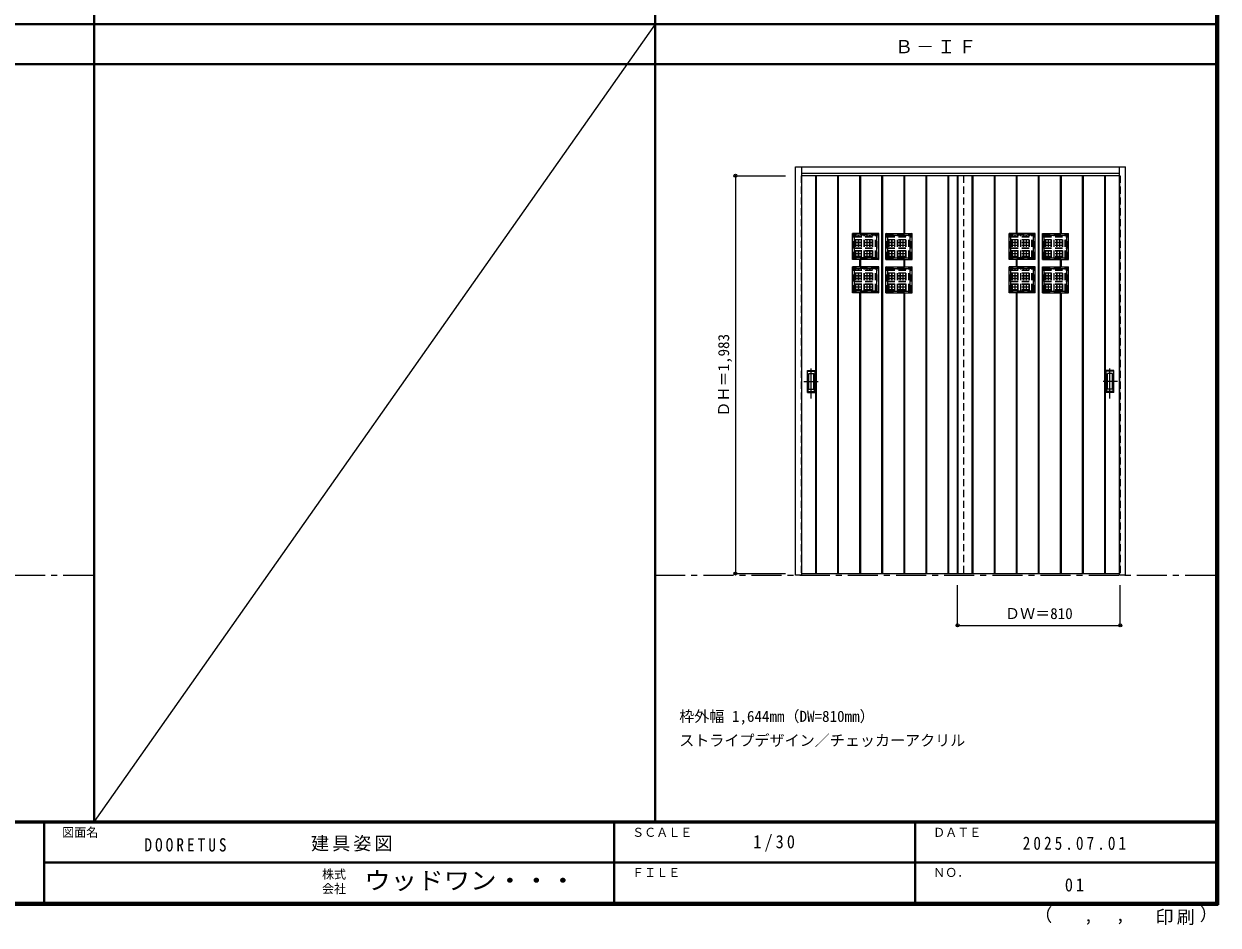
# Model space of a CAD drawing. Units: millimetres, scale not verified. Extents: x -6000 to 5700, y -4307 to 4260.
# Drawn here: x -250 to 5700, y -4307 to 186 of the extents above; entities that cross this region are included whole.
import ezdxf
from ezdxf.enums import TextEntityAlignment as Align

# ---------------------------------------------------------------- set-up
doc = ezdxf.new("R2010")
doc.units = ezdxf.units.MM
doc.header["$LTSCALE"] = 30
doc.header["$PDMODE"] = 32
doc.header["$PDSIZE"] = 15
doc.linetypes.add('CHAIN1', pattern=[8, 5, -1, 1, -1])
doc.linetypes.add('DASHED1', pattern=[1.8, 1.2, -0.6])
for name, color, linetype, lineweight in [('0-3_仕上げ', 3, 'Continuous', 25), ('0-4_枠', 3, 'Continuous', 25), ('0-6_引手', 7, 'Continuous', 18), ('0-B_寸法', 4, 'Continuous', 9), ('0-C_ハッチ', 4, 'Continuous', 9), ('F-1_枠', 6, 'Continuous', 40), ('F-A_文字', 7, 'CHAIN1', 18)]:
    doc.layers.add(name, color=color, linetype=linetype, lineweight=lineweight)
doc.layers.add('0-A_文字', color=7, linetype='Continuous')
doc.styles.add('ＭＳ ゴシック', font='')
doc.styles.get('ＭＳ ゴシック').set_extended_font_data('MS Gothic')

msp = doc.modelspace()

# ---------------------------------------------------------------- linework, layer by layer
at = {"layer": '0-3_仕上げ', "color": 4, "linetype": 'DASHED1', "lineweight": 9}
for p, q in [((3622, -571), (3622, -2554)), ((3625, -571), (3622, -571)), ((4432, -571), (4432, -2554)), ((4477, -2554), (4477, -571)), ((5209, -571), (5212, -571)), ((3622, -2554), (3625, -2554))]:
    msp.add_line(p, q, dxfattribs=at)
at = {"layer": '0-3_仕上げ'}
for p, q in [((3624, -571), (3624, -2554)), ((5209, -571), (3625, -571)), ((3695, -2554), (3695, -571)), ((3699, -2554), (3699, -571)), ((3805, -2554), (3805, -571)), ((3809, -2554), (3809, -571)), ((3915, -859), (3915, -571)), ((3919, -859), (3919, -571)), ((4025, -2554), (4025, -571)), ((4029, -2554), (4029, -571)), ((4135, -859), (4135, -571)), ((4139, -859), (4139, -571)), ((4245, -2554), (4245, -571)), ((4249, -2554), (4249, -571)), ((4355, -2554), (4355, -571)), ((4359, -2554), (4359, -571)), ((4359, -2554), (4359, -571)), ((4402, -2554), (4402, -571)), ((4404, -2554), (4404, -571)), ((4475, -2554), (4475, -571)), ((4475, -2554), (4475, -571)), ((4479, -2554), (4479, -571)), ((4585, -2554), (4585, -571)), ((4589, -2554), (4589, -571)), ((4695, -859), (4695, -571)), ((4699, -859), (4699, -571)), ((4805, -2554), (4805, -571)), ((4809, -2554), (4809, -571)), ((4915, -859), (4915, -571)), ((4919, -859), (4919, -571)), ((5025, -2554), (5025, -571)), ((5029, -2554), (5029, -571)), ((5135, -2554), (5135, -571)), ((5139, -2554), (5139, -571)), ((5210, -2554), (5210, -571)), ((4009, -859), (3879, -859)), ((3879, -989), (3879, -859)), ((3879, -859), (3888, -868)), ((4000, -868), (3888, -868)), ((3888, -980), (3888, -868)), ((4000, -868), (4009, -859)), ((4000, -980), (4000, -868)), ((4009, -989), (4009, -859)), ((4045, -859), (4175, -859)), ((4045, -989), (4045, -859)), ((4054, -868), (4045, -859)), ((4054, -868), (4166, -868)), ((4054, -980), (4054, -868)), ((4175, -859), (4166, -868)), ((4166, -980), (4166, -868)), ((4175, -989), (4175, -859)), ((4789, -859), (4659, -859)), ((4659, -989), (4659, -859)), ((4659, -859), (4668, -868)), ((4780, -868), (4668, -868)), ((4668, -980), (4668, -868)), ((4780, -868), (4789, -859)), ((4780, -980), (4780, -868)), ((4789, -989), (4789, -859)), ((4825, -859), (4955, -859)), ((4825, -989), (4825, -859)), ((4834, -868), (4825, -859)), ((4834, -868), (4946, -868)), ((4834, -980), (4834, -868)), ((4955, -859), (4946, -868)), ((4946, -980), (4946, -868)), ((4955, -989), (4955, -859)), ((4009, -989), (3879, -989)), ((3915, -1025), (3915, -989)), ((3919, -1025), (3919, -989)), ((4000, -980), (4009, -989)), ((4054, -980), (4045, -989)), ((4045, -989), (4175, -989)), ((4135, -1025), (4135, -989)), ((4139, -1025), (4139, -989)), ((4789, -989), (4659, -989)), ((4695, -1025), (4695, -989)), ((4699, -1025), (4699, -989)), ((4780, -980), (4789, -989)), ((4834, -980), (4825, -989)), ((4825, -989), (4955, -989)), ((4915, -1025), (4915, -989)), ((4919, -1025), (4919, -989)), ((4009, -1025), (3879, -1025)), ((3879, -1155), (3879, -1025)), ((3879, -1025), (3888, -1034)), ((4000, -1034), (3888, -1034)), ((3888, -1146), (3888, -1034)), ((4000, -1034), (4009, -1025)), ((4000, -1146), (4000, -1034)), ((4009, -1155), (4009, -1025)), ((4045, -1025), (4175, -1025)), ((4045, -1155), (4045, -1025)), ((4054, -1034), (4045, -1025)), ((4054, -1034), (4166, -1034)), ((4054, -1146), (4054, -1034)), ((4175, -1025), (4166, -1034)), ((4166, -1146), (4166, -1034)), ((4175, -1155), (4175, -1025)), ((4789, -1025), (4659, -1025)), ((4659, -1155), (4659, -1025)), ((4659, -1025), (4668, -1034)), ((4780, -1034), (4668, -1034)), ((4668, -1146), (4668, -1034)), ((4780, -1034), (4789, -1025)), ((4780, -1146), (4780, -1034)), ((4789, -1155), (4789, -1025)), ((4825, -1025), (4955, -1025)), ((4825, -1155), (4825, -1025)), ((4834, -1034), (4825, -1025)), ((4834, -1034), (4946, -1034)), ((4834, -1146), (4834, -1034)), ((4955, -1025), (4946, -1034)), ((4946, -1146), (4946, -1034)), ((4955, -1155), (4955, -1025)), ((4009, -1155), (3879, -1155)), ((3915, -2554), (3915, -1155)), ((3919, -2554), (3919, -1155)), ((4000, -1146), (4009, -1155)), ((4054, -1146), (4045, -1155)), ((4045, -1155), (4175, -1155)), ((4135, -2554), (4135, -1155)), ((4139, -2554), (4139, -1155)), ((4789, -1155), (4659, -1155)), ((4695, -2554), (4695, -1155)), ((4699, -2554), (4699, -1155)), ((4780, -1146), (4789, -1155)), ((4834, -1146), (4825, -1155)), ((4825, -1155), (4955, -1155)), ((4915, -2554), (4915, -1155)), ((4919, -2554), (4919, -1155)), ((3625, -2554), (5209, -2554)), ((5209, -2553.8), (5209, -2553.46))]:
    msp.add_line(p, q, dxfattribs=at)
at = {"layer": '0-3_仕上げ', "color": 7, "lineweight": 18}
for p, q in [((3697, -2554), (3697, -571)), ((3807, -2554), (3807, -571)), ((3917, -859), (3917, -571)), ((4027, -2554), (4027, -571)), ((4137, -859), (4137, -571)), ((4247, -2554), (4247, -571)), ((4357, -2554), (4357, -571)), ((4477, -2554), (4477, -571)), ((4587, -2554), (4587, -571)), ((4697, -859), (4697, -571)), ((4807, -2554), (4807, -571)), ((4917, -859), (4917, -571)), ((5027, -2554), (5027, -571)), ((5137, -2554), (5137, -571)), ((3917, -1025), (3917, -989)), ((4137, -1025), (4137, -989)), ((4697, -1025), (4697, -989)), ((4917, -1025), (4917, -989)), ((3917, -2554), (3917, -1155)), ((4137, -2554), (4137, -1155)), ((4697, -2554), (4697, -1155)), ((4917, -2554), (4917, -1155))]:
    msp.add_line(p, q, dxfattribs=at)
at = {"layer": '0-3_仕上げ', "linetype": 'DASHED1'}
for p, q in [((4007, -861), (3881, -861)), ((4007, -987), (4007, -861)), ((4047, -861), (4173, -861)), ((4047, -987), (4047, -861)), ((4787, -861), (4661, -861)), ((4787, -987), (4787, -861)), ((4827, -861), (4953, -861)), ((4827, -987), (4827, -861)), ((4007, -1027), (3881, -1027)), ((4007, -1153), (4007, -1027)), ((4047, -1027), (4173, -1027)), ((4047, -1153), (4047, -1027)), ((4787, -1027), (4661, -1027)), ((4787, -1153), (4787, -1027)), ((4827, -1027), (4953, -1027)), ((4827, -1153), (4827, -1027))]:
    msp.add_line(p, q, dxfattribs=at)
at = {"layer": '0-3_仕上げ', "color": 4, "linetype": 'DASHED1', "lineweight": 9}
msp.add_lwpolyline([(5212, -571), (5212, -2554), (5209, -2554)], dxfattribs=at)
at = {"layer": '0-3_仕上げ', "linetype": 'DASHED1'}
for points in [[(4007, -987), (3881, -987), (3881, -861)], [(4047, -987), (4173, -987), (4173, -861)], [(4787, -987), (4661, -987), (4661, -861)], [(4827, -987), (4953, -987), (4953, -861)], [(4007, -1153), (3881, -1153), (3881, -1027)], [(4047, -1153), (4173, -1153), (4173, -1027)], [(4787, -1153), (4661, -1153), (4661, -1027)], [(4827, -1153), (4953, -1153), (4953, -1027)]]:
    msp.add_lwpolyline(points, dxfattribs=at)
at = {"layer": '0-3_仕上げ'}
for points in [[(4000, -980), (3888, -980), (3879, -989)], [(4054, -980), (4166, -980), (4175, -989)], [(4780, -980), (4668, -980), (4659, -989)], [(4834, -980), (4946, -980), (4955, -989)], [(4000, -1146), (3888, -1146), (3879, -1155)], [(4054, -1146), (4166, -1146), (4175, -1155)], [(4780, -1146), (4668, -1146), (4659, -1155)], [(4834, -1146), (4946, -1146), (4955, -1155)]]:
    msp.add_lwpolyline(points, dxfattribs=at)
at = {"layer": '0-4_枠'}
for p, q in [((3595, -527.5), (5239, -527.5)), ((3595, -2562.5), (3595, -527.5)), ((3625, -2562.5), (3625, -527.5)), ((5209, -2553.46), (5209, -527.5)), ((5239, -2562.5), (5239, -527.5)), ((3625, -557.5), (5209, -557.5)), ((3625, -2562.5), (3595, -2562.5))]:
    msp.add_line(p, q, dxfattribs=at)
msp.add_lwpolyline([(5239, -2562.5), (5209, -2562.5), (5209, -2553.8)], dxfattribs=at)
at = {"layer": '0-6_引手'}
for p, q in [((3654, -1541.5), (3692, -1541.5)), ((3654, -1651.5), (3654, -1541.5)), ((3692, -1651.5), (3692, -1541.5)), ((5180, -1541.5), (5142, -1541.5)), ((5142, -1651.5), (5142, -1541.5)), ((5180, -1651.5), (5180, -1541.5)), ((3660.5, -1557.5), (3685.5, -1557.5)), ((3660.5, -1635.5), (3660.5, -1557.5)), ((3685.5, -1635.5), (3685.5, -1557.5)), ((5173.5, -1557.5), (5148.5, -1557.5)), ((5148.5, -1635.5), (5148.5, -1557.5)), ((5173.5, -1635.5), (5173.5, -1557.5)), ((3654, -1651.5), (3692, -1651.5)), ((3660.5, -1635.5), (3685.5, -1635.5)), ((5180, -1651.5), (5142, -1651.5)), ((5173.5, -1635.5), (5148.5, -1635.5))]:
    msp.add_line(p, q, dxfattribs=at)
at = {"layer": '0-6_引手', "linetype": 'CHAIN1'}
for p, q in [((3673, -1681.73), (3673, -1510.88)), ((5161, -1681.73), (5161, -1510.88)), ((3634.93, -1596.5), (3707.43, -1596.5)), ((5199.07, -1596.5), (5126.56, -1596.5))]:
    msp.add_line(p, q, dxfattribs=at)
at = {"layer": '0-6_引手', "linetype": 'DASHED1'}
for p, q in [((3689, -1647.5), (3689, -1545.5)), ((5145, -1647.5), (5145, -1545.5)), ((3657, -1647.5), (3689, -1647.5)), ((5177, -1647.5), (5145, -1647.5))]:
    msp.add_line(p, q, dxfattribs=at)
for points in [[(3657, -1647.5), (3657, -1545.5), (3689, -1545.5)], [(5177, -1647.5), (5177, -1545.5), (5145, -1545.5)]]:
    msp.add_lwpolyline(points, dxfattribs=at)
at = {"layer": '0-B_寸法'}
for p, q in [((3295, -571), (3545, -571)), ((3295, -571), (3295, -2554)), ((3295, -2554), (3545, -2554)), ((4402, -2812.5), (4402, -2612.5)), ((5212, -2812.5), (5212, -2612.5)), ((4402, -2812.5), (5212, -2812.5))]:
    msp.add_line(p, q, dxfattribs=at)
at = {"layer": '0-B_寸法', "color": 7}
for p in [(3295, -571), (3295, -2554), (4402, -2812.5), (5212, -2812.5)]:
    msp.add_point(p, dxfattribs=at)
at = {"layer": '0-C_ハッチ', "linetype": 'DASHED1'}
for p, q in [((3888, -874.5), (4000, -874.5)), ((3888, -875.5), (4000, -875.5)), ((3888, -888.5), (4000, -888.5)), ((3888, -889.5), (4000, -889.5)), ((3894.5, -980), (3894.5, -868)), ((3895.5, -980), (3895.5, -868)), ((3908.5, -980), (3908.5, -868)), ((3909.5, -980), (3909.5, -868)), ((3922.5, -980), (3922.5, -868)), ((3923.5, -980), (3923.5, -868)), ((3936.5, -980), (3936.5, -868)), ((3937.5, -980), (3937.5, -868)), ((3950.5, -980), (3950.5, -868)), ((3951.5, -980), (3951.5, -868)), ((3964.5, -980), (3964.5, -868)), ((3965.5, -980), (3965.5, -868)), ((3978.5, -980), (3978.5, -868)), ((3979.5, -980), (3979.5, -868)), ((3992.5, -980), (3992.5, -868)), ((3993.5, -980), (3993.5, -868)), ((4054, -874.5), (4166, -874.5)), ((4054, -875.5), (4166, -875.5)), ((4054, -888.5), (4166, -888.5)), ((4054, -889.5), (4166, -889.5)), ((4060.5, -980), (4060.5, -868)), ((4061.5, -980), (4061.5, -868)), ((4074.5, -980), (4074.5, -868)), ((4075.5, -980), (4075.5, -868)), ((4088.5, -980), (4088.5, -868)), ((4089.5, -980), (4089.5, -868)), ((4102.5, -980), (4102.5, -868)), ((4103.5, -980), (4103.5, -868)), ((4116.5, -980), (4116.5, -868)), ((4117.5, -980), (4117.5, -868)), ((4130.5, -980), (4130.5, -868)), ((4131.5, -980), (4131.5, -868)), ((4144.5, -980), (4144.5, -868)), ((4145.5, -980), (4145.5, -868)), ((4158.5, -980), (4158.5, -868)), ((4159.5, -980), (4159.5, -868)), ((4668, -874.5), (4780, -874.5)), ((4668, -875.5), (4780, -875.5)), ((4668, -888.5), (4780, -888.5)), ((4668, -889.5), (4780, -889.5)), ((4674.5, -980), (4674.5, -868)), ((4675.5, -980), (4675.5, -868)), ((4688.5, -980), (4688.5, -868)), ((4689.5, -980), (4689.5, -868)), ((4702.5, -980), (4702.5, -868)), ((4703.5, -980), (4703.5, -868)), ((4716.5, -980), (4716.5, -868)), ((4717.5, -980), (4717.5, -868)), ((4730.5, -980), (4730.5, -868)), ((4731.5, -980), (4731.5, -868)), ((4744.5, -980), (4744.5, -868)), ((4745.5, -980), (4745.5, -868)), ((4758.5, -980), (4758.5, -868)), ((4759.5, -980), (4759.5, -868)), ((4772.5, -980), (4772.5, -868)), ((4773.5, -980), (4773.5, -868)), ((4834, -874.5), (4946, -874.5)), ((4834, -875.5), (4946, -875.5)), ((4834, -888.5), (4946, -888.5)), ((4834, -889.5), (4946, -889.5)), ((4840.5, -980), (4840.5, -868)), ((4841.5, -980), (4841.5, -868)), ((4854.5, -980), (4854.5, -868)), ((4855.5, -980), (4855.5, -868)), ((4868.5, -980), (4868.5, -868)), ((4869.5, -980), (4869.5, -868)), ((4882.5, -980), (4882.5, -868)), ((4883.5, -980), (4883.5, -868)), ((4896.5, -980), (4896.5, -868)), ((4897.5, -980), (4897.5, -868)), ((4910.5, -980), (4910.5, -868)), ((4911.5, -980), (4911.5, -868)), ((4924.5, -980), (4924.5, -868)), ((4925.5, -980), (4925.5, -868)), ((4938.5, -980), (4938.5, -868)), ((4939.5, -980), (4939.5, -868)), ((3888, -902.5), (4000, -902.5)), ((3888, -903.5), (4000, -903.5)), ((3888, -916.5), (4000, -916.5)), ((3888, -917.5), (4000, -917.5)), ((3888, -930.5), (4000, -930.5)), ((3888, -931.5), (4000, -931.5)), ((3888, -944.5), (4000, -944.5)), ((3888, -945.5), (4000, -945.5)), ((4054, -902.5), (4166, -902.5)), ((4054, -903.5), (4166, -903.5)), ((4054, -916.5), (4166, -916.5)), ((4054, -917.5), (4166, -917.5)), ((4054, -930.5), (4166, -930.5)), ((4054, -931.5), (4166, -931.5)), ((4054, -944.5), (4166, -944.5)), ((4054, -945.5), (4166, -945.5)), ((4668, -902.5), (4780, -902.5)), ((4668, -903.5), (4780, -903.5)), ((4668, -916.5), (4780, -916.5)), ((4668, -917.5), (4780, -917.5)), ((4668, -930.5), (4780, -930.5)), ((4668, -931.5), (4780, -931.5)), ((4668, -944.5), (4780, -944.5)), ((4668, -945.5), (4780, -945.5)), ((4834, -902.5), (4946, -902.5)), ((4834, -903.5), (4946, -903.5)), ((4834, -916.5), (4946, -916.5)), ((4834, -917.5), (4946, -917.5)), ((4834, -930.5), (4946, -930.5)), ((4834, -931.5), (4946, -931.5)), ((4834, -944.5), (4946, -944.5)), ((4834, -945.5), (4946, -945.5)), ((3888, -958.5), (4000, -958.5)), ((3888, -959.5), (4000, -959.5)), ((3888, -972.5), (4000, -972.5)), ((3888, -973.5), (4000, -973.5)), ((4054, -958.5), (4166, -958.5)), ((4054, -959.5), (4166, -959.5)), ((4054, -972.5), (4166, -972.5)), ((4054, -973.5), (4166, -973.5)), ((4668, -958.5), (4780, -958.5)), ((4668, -959.5), (4780, -959.5)), ((4668, -972.5), (4780, -972.5)), ((4668, -973.5), (4780, -973.5)), ((4834, -958.5), (4946, -958.5)), ((4834, -959.5), (4946, -959.5)), ((4834, -972.5), (4946, -972.5)), ((4834, -973.5), (4946, -973.5)), ((3888, -1040.5), (4000, -1040.5)), ((3888, -1041.5), (4000, -1041.5)), ((3888, -1054.5), (4000, -1054.5)), ((3888, -1055.5), (4000, -1055.5)), ((3888, -1068.5), (4000, -1068.5)), ((3888, -1069.5), (4000, -1069.5)), ((3894.5, -1146), (3894.5, -1034)), ((3895.5, -1146), (3895.5, -1034)), ((3908.5, -1146), (3908.5, -1034)), ((3909.5, -1146), (3909.5, -1034)), ((3922.5, -1146), (3922.5, -1034)), ((3923.5, -1146), (3923.5, -1034)), ((3936.5, -1146), (3936.5, -1034)), ((3937.5, -1146), (3937.5, -1034)), ((3950.5, -1146), (3950.5, -1034)), ((3951.5, -1146), (3951.5, -1034)), ((3964.5, -1146), (3964.5, -1034)), ((3965.5, -1146), (3965.5, -1034)), ((3978.5, -1146), (3978.5, -1034)), ((3979.5, -1146), (3979.5, -1034)), ((3992.5, -1146), (3992.5, -1034)), ((3993.5, -1146), (3993.5, -1034)), ((4054, -1040.5), (4166, -1040.5)), ((4054, -1041.5), (4166, -1041.5)), ((4054, -1054.5), (4166, -1054.5)), ((4054, -1055.5), (4166, -1055.5)), ((4054, -1068.5), (4166, -1068.5)), ((4054, -1069.5), (4166, -1069.5)), ((4060.5, -1146), (4060.5, -1034)), ((4061.5, -1146), (4061.5, -1034)), ((4074.5, -1146), (4074.5, -1034)), ((4075.5, -1146), (4075.5, -1034)), ((4088.5, -1146), (4088.5, -1034)), ((4089.5, -1146), (4089.5, -1034)), ((4102.5, -1146), (4102.5, -1034)), ((4103.5, -1146), (4103.5, -1034)), ((4116.5, -1146), (4116.5, -1034)), ((4117.5, -1146), (4117.5, -1034)), ((4130.5, -1146), (4130.5, -1034)), ((4131.5, -1146), (4131.5, -1034)), ((4144.5, -1146), (4144.5, -1034)), ((4145.5, -1146), (4145.5, -1034)), ((4158.5, -1146), (4158.5, -1034)), ((4159.5, -1146), (4159.5, -1034)), ((4668, -1040.5), (4780, -1040.5)), ((4668, -1041.5), (4780, -1041.5)), ((4668, -1054.5), (4780, -1054.5)), ((4668, -1055.5), (4780, -1055.5)), ((4668, -1068.5), (4780, -1068.5)), ((4668, -1069.5), (4780, -1069.5)), ((4674.5, -1146), (4674.5, -1034)), ((4675.5, -1146), (4675.5, -1034)), ((4688.5, -1146), (4688.5, -1034)), ((4689.5, -1146), (4689.5, -1034)), ((4702.5, -1146), (4702.5, -1034)), ((4703.5, -1146), (4703.5, -1034)), ((4716.5, -1146), (4716.5, -1034)), ((4717.5, -1146), (4717.5, -1034)), ((4730.5, -1146), (4730.5, -1034)), ((4731.5, -1146), (4731.5, -1034)), ((4744.5, -1146), (4744.5, -1034)), ((4745.5, -1146), (4745.5, -1034)), ((4758.5, -1146), (4758.5, -1034)), ((4759.5, -1146), (4759.5, -1034)), ((4772.5, -1146), (4772.5, -1034)), ((4773.5, -1146), (4773.5, -1034)), ((4834, -1040.5), (4946, -1040.5)), ((4834, -1041.5), (4946, -1041.5)), ((4834, -1054.5), (4946, -1054.5)), ((4834, -1055.5), (4946, -1055.5)), ((4834, -1068.5), (4946, -1068.5)), ((4834, -1069.5), (4946, -1069.5)), ((4840.5, -1146), (4840.5, -1034)), ((4841.5, -1146), (4841.5, -1034)), ((4854.5, -1146), (4854.5, -1034)), ((4855.5, -1146), (4855.5, -1034)), ((4868.5, -1146), (4868.5, -1034)), ((4869.5, -1146), (4869.5, -1034)), ((4882.5, -1146), (4882.5, -1034)), ((4883.5, -1146), (4883.5, -1034)), ((4896.5, -1146), (4896.5, -1034)), ((4897.5, -1146), (4897.5, -1034)), ((4910.5, -1146), (4910.5, -1034)), ((4911.5, -1146), (4911.5, -1034)), ((4924.5, -1146), (4924.5, -1034)), ((4925.5, -1146), (4925.5, -1034)), ((4938.5, -1146), (4938.5, -1034)), ((4939.5, -1146), (4939.5, -1034)), ((3888, -1082.5), (4000, -1082.5)), ((3888, -1083.5), (4000, -1083.5)), ((3888, -1096.5), (4000, -1096.5)), ((3888, -1097.5), (4000, -1097.5)), ((3888, -1110.5), (4000, -1110.5)), ((3888, -1111.5), (4000, -1111.5)), ((3888, -1124.5), (4000, -1124.5)), ((3888, -1125.5), (4000, -1125.5)), ((4054, -1082.5), (4166, -1082.5)), ((4054, -1083.5), (4166, -1083.5)), ((4054, -1096.5), (4166, -1096.5)), ((4054, -1097.5), (4166, -1097.5)), ((4054, -1110.5), (4166, -1110.5)), ((4054, -1111.5), (4166, -1111.5)), ((4054, -1124.5), (4166, -1124.5)), ((4054, -1125.5), (4166, -1125.5)), ((4668, -1082.5), (4780, -1082.5)), ((4668, -1083.5), (4780, -1083.5)), ((4668, -1096.5), (4780, -1096.5)), ((4668, -1097.5), (4780, -1097.5)), ((4668, -1110.5), (4780, -1110.5)), ((4668, -1111.5), (4780, -1111.5)), ((4668, -1124.5), (4780, -1124.5)), ((4668, -1125.5), (4780, -1125.5)), ((4834, -1082.5), (4946, -1082.5)), ((4834, -1083.5), (4946, -1083.5)), ((4834, -1096.5), (4946, -1096.5)), ((4834, -1097.5), (4946, -1097.5)), ((4834, -1110.5), (4946, -1110.5)), ((4834, -1111.5), (4946, -1111.5)), ((4834, -1124.5), (4946, -1124.5)), ((4834, -1125.5), (4946, -1125.5)), ((3888, -1138.5), (4000, -1138.5)), ((3888, -1139.5), (4000, -1139.5)), ((4054, -1138.5), (4166, -1138.5)), ((4054, -1139.5), (4166, -1139.5)), ((4668, -1138.5), (4780, -1138.5)), ((4668, -1139.5), (4780, -1139.5)), ((4834, -1138.5), (4946, -1138.5)), ((4834, -1139.5), (4946, -1139.5))]:
    msp.add_line(p, q, dxfattribs=at)
at = {"layer": 'F-1_枠'}
for p, q in [((100, -3790), (100, 4175)), ((2895, -3790), (2895, 4175)), ((5690, 4175), (5690, -4205)), ((5695, 4175), (5695, -4205)), ((5700, 4175), (5700, -4205)), ((-6000, 184.5), (5700, 184.5)), ((-6000, -15.5), (5700, -15.5)), ((5700, -3790), (-6000, -3790)), ((5700, -3795), (-6000, -3795)), ((-150, -3795), (-150, -4195)), ((2690, -3795), (2690, -4195)), ((4190, -3795), (4190, -4195)), ((-150, -3995), (5690, -3995.01)), ((5700, -4195), (-6000, -4195)), ((5700, -4200), (-6000, -4200)), ((5700, -4205), (-6000, -4205))]:
    msp.add_line(p, q, dxfattribs=at)
at = {"layer": 'F-A_文字', "linetype": 'Continuous'}
msp.add_line((2895, 184.5), (100, -3790), dxfattribs=at)
at = {"layer": 'F-A_文字'}
for p, q in [((-2695, -2562.5), (100, -2562.5)), ((2895, -2562.5), (5690, -2562.5))]:
    msp.add_line(p, q, dxfattribs=at)

# ---------------------------------------------------------------- texts
at = {"layer": '0-A_文字', "style": 'ＭＳ ゴシック'}
for s, p in [('枠外幅 1,644mm（DW=810mm）', (3015, -3310)), ('ストライプデザイン／チェッカーアクリル', (3015, -3430))]:
    msp.add_text(s, height=54.99, dxfattribs=at).set_placement(p, align=Align.BOTTOM_LEFT)
at = {"layer": '0-A_文字', "insert": (4090, 39.5), "char_height": 65.98, "attachment_point": 7, "style": 'ＭＳ ゴシック'}
msp.add_mtext('\\T1.17;Ｂ－ＩＦ', dxfattribs=at)
at = {"layer": '0-B_寸法', "color": 7, "style": 'ＭＳ ゴシック'}
msp.add_text('ＤＨ＝1,983', height=54.99, rotation=90, dxfattribs=at).set_placement((3280, -1771.75), align=Align.BOTTOM_LEFT)
msp.add_text('ＤＷ＝810', height=54.99, dxfattribs=at).set_placement((4638.25, -2797.5), align=Align.BOTTOM_LEFT)
at = {"layer": 'F-A_文字', "style": 'ＭＳ ゴシック'}
for s, height, p in [('図面名', 43.99, (-60, -3880)), ('ＳＣＡＬＥ', 43.99, (2780, -3880)), ('ＤＡＴＥ', 43.99, (4280, -3880)), ('株式', 43.99, (1235, -4089)), ('ＦＩＬＥ', 43.99, (2780, -4080)), ('ＮＯ．', 43.99, (4280, -4080)), ('会社', 43.99, (1235, -4161)), ('（', 65.98, (4784.03, -4308.31)), ('）', 65.98, (5608.4, -4304.13)), (',', 65.98, (5031.28, -4308.31)), (',', 65.98, (5190.2, -4305.53))]:
    msp.add_text(s, height=height, dxfattribs=at).set_placement(p, align=Align.BOTTOM_LEFT)
at = {"layer": 'F-A_文字', "style": 'ＭＳ ゴシック', "width": 1.1}
msp.add_text('ウッドワン・・・', height=87.98, dxfattribs=at).set_placement((1445, -4155), align=Align.BOTTOM_LEFT)
at = {"layer": 'F-A_文字', "char_height": 65.98, "attachment_point": 7, "style": 'ＭＳ ゴシック'}
for s, insert in [('\\T1.17;建具姿図', (1180.42, -3940)), ('\\T1.38;\\W0.9;1/30', (3383.75, -3940)), ('\\T1.39;\\W0.85;2025.07.01', (4726.25, -3932.5)), ('\\T1.39;\\W0.85;DOORETUS', (350, -3940.79)), ('\\T1.36;\\W0.9;01', (4936.25, -4140)), ('\\T1.17;印刷', (5388.15, -4306.92))]:
    msp.add_mtext(s, dxfattribs=dict(at, insert=insert))

doc.saveas('drawing.dxf')
